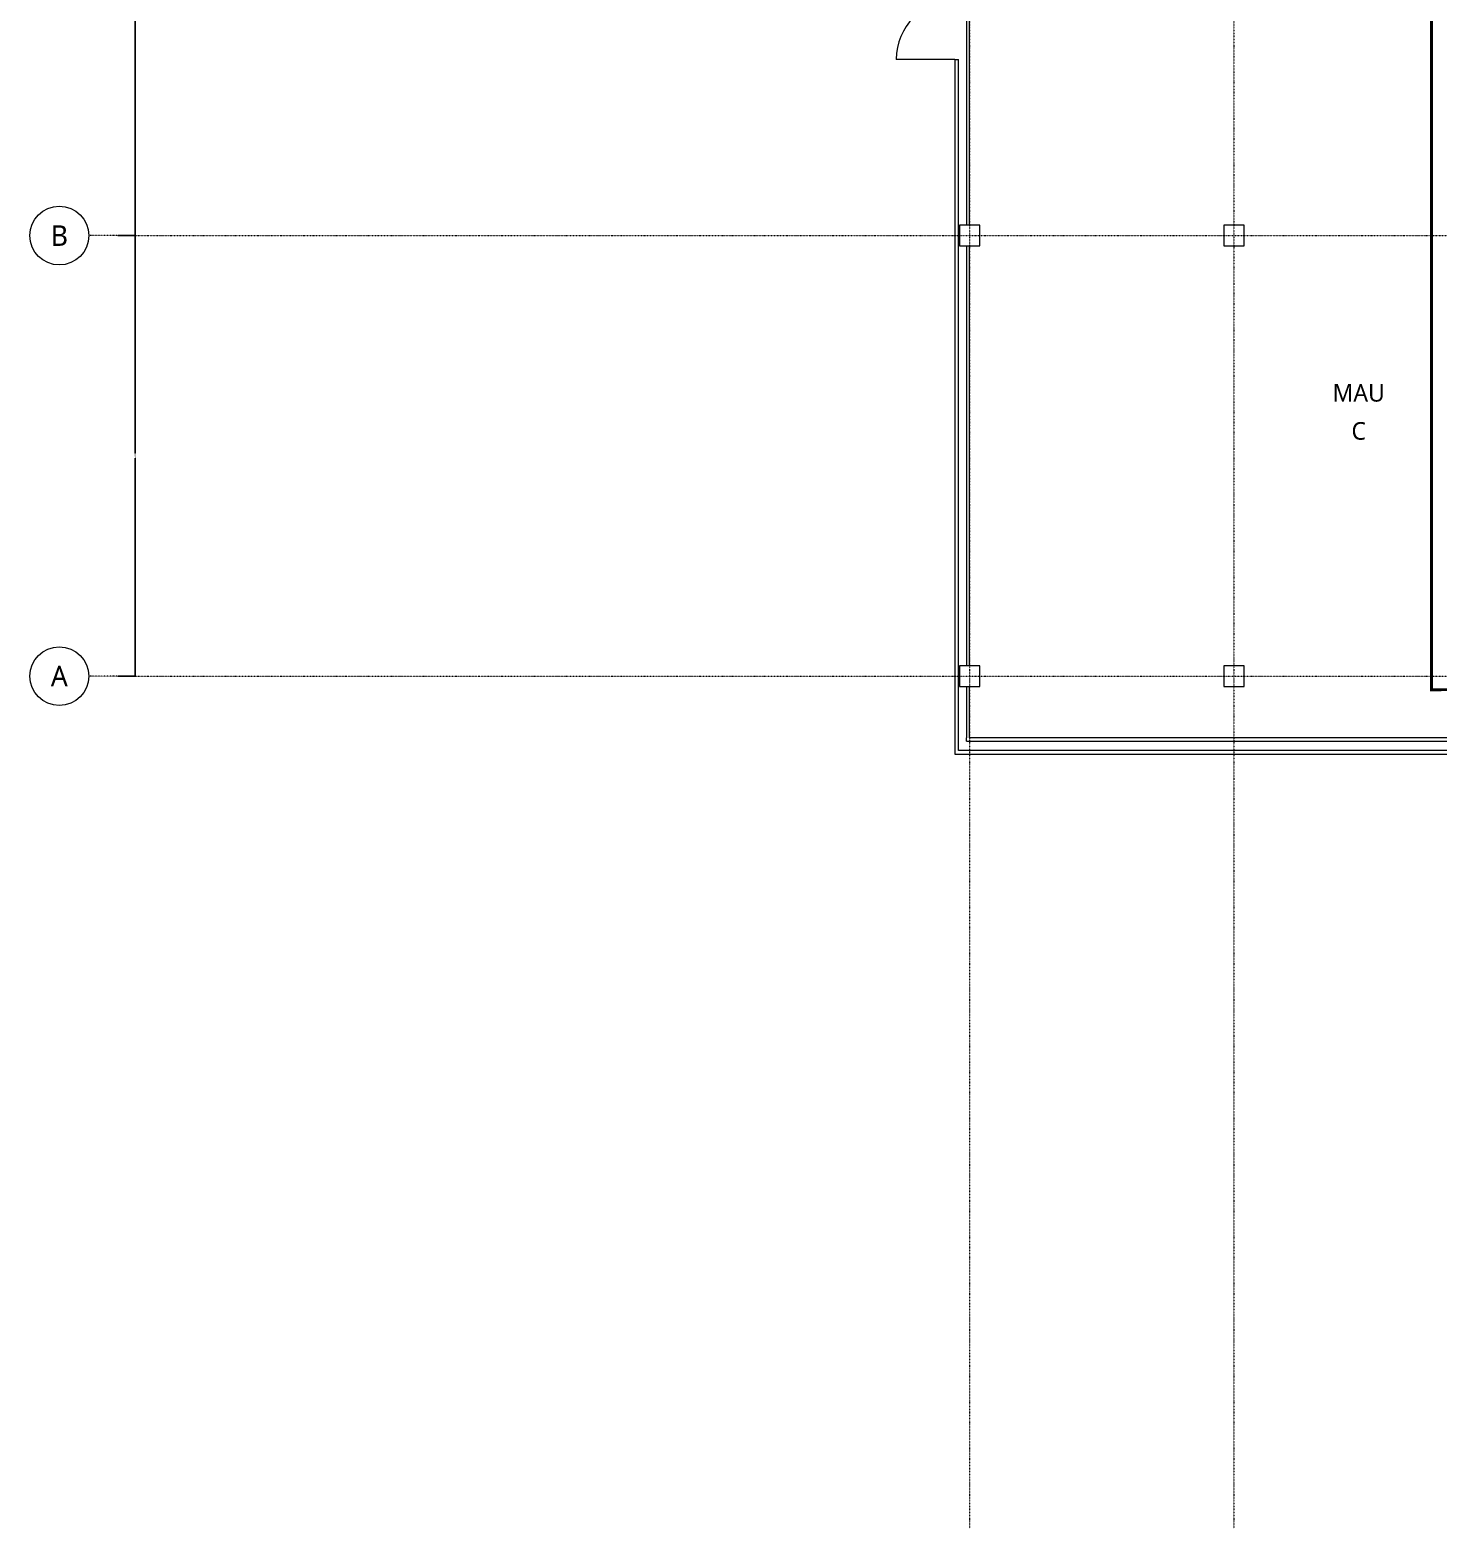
# Model space of a CAD drawing. Extents: x -122301 to 290600, y -29000 to 395522.
# Drawn here: x -32000 to 15950, y -29000 to 22000 of the extents above; entities that cross this region are included whole.
import ezdxf
from ezdxf.enums import TextEntityAlignment as Align

# ---------------------------------------------------------------- set-up
doc = ezdxf.new("R2010")
doc.units = 0
doc.header["$LTSCALE"] = 10
doc.linetypes.add('H12PL2$0$JJP_三點線', pattern=[0.9, 0.3, -0.15, 0, -0.15, 0, -0.15, 0, -0.15])
doc.linetypes.add('XFM7P20PV$0$中心', pattern=[29.999999, 12, -6, 6, -6])
for name, color, linetype in [('H12PL2$0$A-DIM', 252, 'Continuous'), ('H12PL2$0$A-WALL-EX', 252, 'Continuous'), ('H12PL2$0$A-WALL-IN', 252, 'Continuous'), ('H12PL2$0$A-ZONE', 252, 'Continuous'), ('H12PL2$0$Door', 252, 'Continuous'), ('H12PL2$0$S-COL', 252, 'Continuous'), ('H12PL2$0$S-GRID', 252, 'Continuous')]:
    doc.layers.add(name, color=color, linetype=linetype)
doc.styles.add('H12PL2$0$dim-txt', font='isocp.shx', dxfattribs={"width": 0.7, "bigfont": 'chineset.shx'})
doc.styles.add('H12PL2$0$Standard', font='', dxfattribs={"width": 0.8})
doc.styles.get('H12PL2$0$Standard').set_extended_font_data('Microsoft JhengHei')
doc.dimstyles.new('H12PL2$0$ARCH-dim-200MM', dxfattribs={"dimscale": 200, "dimtxt": 0.3, "dimasz": 0.1, "dimexe": 0.1, "dimexo": 0.1, "dimgap": 0.05, "dimtad": 1, "dimdec": 0, "dimlfac": 10, "dimrnd": 0.5, "dimdsep": 46, "dimtxsty": 'H12PL2$0$dim-txt', "dimblk": 'H12PL2$0$_Dot', "dimcen": 2, "dimclrd": 256, "dimclre": 256, "dimclrt": 256, "dimadec": 0, "dimazin": 0, "dimtfac": 1, "dimtix": 1, "dimtmove": 2, "dimatfit": 3, "dimldrblk": 'H12PL2$0$_OBLIQUE', "dimfxl": 1, "dimtvp": 1, "dimtolj": 1, "dimarcsym": 0})

# ---------------------------------------------------------------- blocks, each defined once
blk = doc.blocks.new('*D89')
at = {"layer": 'DEFPOINTS', "color": 0, "linetype": 'Continuous', "transparency": 16777216}
for p in [(-29000, 30000), (-29000, 15000), (-28420, 15000)]:
    blk.add_point(p, dxfattribs=at)
at = {"layer": 'H12PL2$0$A-DIM', "linetype": 'Continuous', "lineweight": -2, "transparency": 16777216}
for p, q in [((-28980, 30000), (-28400, 30000)), ((-28420, 29980), (-28420, 22588)), ((-28420, 15020), (-28420, 22412)), ((-28980, 15000), (-28400, 15000))]:
    blk.add_line(p, q, dxfattribs=at)
at = {"layer": 'H12PL2$0$A-DIM', "linetype": 'Continuous', "lineweight": 0, "transparency": 16777216, "insert": (-28420, 22500), "char_height": 60, "attachment_point": 5, "rotation": 90, "style": 'H12PL2$0$dim-txt'}
blk.add_mtext('\\A1;150000', dxfattribs=at)
blk = doc.blocks.new('H12PL2$0$_Dot')
blk = doc.blocks.new('H12PL2$0$_OBLIQUE')
at = {"color": 0, "linetype": 'ByBlock', "lineweight": -2}
blk.add_line((-0.5, -0.5), (0.5, 0.5), dxfattribs=at)
blk = doc.blocks.new('*D90')
at = {"layer": 'DEFPOINTS', "color": 0, "linetype": 'Continuous', "transparency": 16777216}
for p in [(-29000, 15000), (-29000, 0), (-28420, 0)]:
    blk.add_point(p, dxfattribs=at)
at = {"layer": 'H12PL2$0$A-DIM', "linetype": 'Continuous', "lineweight": -2, "transparency": 16777216}
for p, q in [((-28980, 15000), (-28400, 15000)), ((-28420, 14980), (-28420, 7588)), ((-28420, 20), (-28420, 7412)), ((-28980, 0), (-28400, 0))]:
    blk.add_line(p, q, dxfattribs=at)
at = {"layer": 'H12PL2$0$A-DIM', "linetype": 'Continuous', "lineweight": 0, "transparency": 16777216, "insert": (-28420, 7500), "char_height": 60, "attachment_point": 5, "rotation": 90, "style": 'H12PL2$0$dim-txt'}
blk.add_mtext('\\A1;150000', dxfattribs=at)
blk = doc.blocks.new('XFM7P20PV')
at = {"color": 3, "linetype": 'XFM7P20PV$0$中心', "ltscale": 200, "const_width": 100}
blk.add_lwpolyline([(15724.78004, 88731), (97997.39483, 88896.26703), (97997.39483, -295.23297), (15724.78004, -460.5)], close=True, dxfattribs=at)
blk = doc.blocks.new('H12PL2')
at = {"layer": 'H12PL2$0$A-WALL-EX', "lineweight": 0}
for p, q in [((-500, 21000), (-385, 21000)), ((-385, 21000), (-380, 21000))]:
    blk.add_line(p, q, dxfattribs=at)
at = {"layer": 'H12PL2$0$A-WALL-EX', "lineweight": 0, "flags": 128}
for points in [[(-500, 21000), (-500, -2650)], [(-380, -2530), (-380, 21000)], [(17500, -2530), (-380, -2530)], [(-500, -2650), (-380, -2650)], [(-380, -2650), (17500, -2650)]]:
    blk.add_lwpolyline(points, dxfattribs=at)
at = {"layer": 'H12PL2$0$A-WALL-IN', "lineweight": 0, "flags": 128}
for points in [[(-112.5, 26490), (-112.5, 15350)], [(0, 15350), (0, 26490)], [(-112.5, 14650), (-112.5, 350)], [(0, 350), (0, 14650)], [(-112.5, -350), (-112.5, -2100)], [(0, -2100), (0, -350)], [(-112.5, -2212.5), (-112.5, -2100)], [(-112.5, -2212.5), (17550, -2212.5)], [(17550, -2100), (0, -2100)]]:
    blk.add_lwpolyline(points, dxfattribs=at)
at = {"layer": 'H12PL2$0$Door', "lineweight": 0}
for p, q in [((-500, 21000), (-2500, 21000)), ((-500, 21000), (-385, 21000)), ((-500, 21000), (-385, 21000)), ((-385, 21000), (-380, 21000))]:
    blk.add_line(p, q, dxfattribs=at)
blk.add_arc((-500, 21000), 2000, 90, 180, dxfattribs=at)
at = {"layer": 'H12PL2$0$S-COL', "lineweight": 0, "flags": 128}
for points in [[(-350, 14650), (350, 14650), (350, 15350), (-350, 15350)], [(8650, 14650), (9350, 14650), (9350, 15350), (8650, 15350)], [(-350, -350), (350, -350), (350, 350), (-350, 350)], [(8650, -350), (9350, -350), (9350, 350), (8650, 350)]]:
    blk.add_lwpolyline(points, close=True, dxfattribs=at)
at = {"layer": 'H12PL2$0$S-GRID', "linetype": 'H12PL2$0$JJP_三點線', "lineweight": 0}
for p, q in [((0, 128250), (0, -28000)), ((9000, 128250), (9000, -28000)), ((-29000, 15000), (-30000, 15000)), ((-29000, 15000), (289600, 15000)), ((-29000, 0), (-30000, 0)), ((-29000, 0), (289600, 0)), ((0, -28000), (0, -29000)), ((9000, -28000), (9000, -29000))]:
    blk.add_line(p, q, dxfattribs=at)
at = {"layer": 'H12PL2$0$S-GRID', "lineweight": 0}
for centre in [(-31000, 15000), (-31000, 0)]:
    blk.add_circle(centre, 1000, dxfattribs=at)
at = {"layer": 'H12PL2$0$S-GRID', "linetype": 'H12PL2$0$JJP_三點線', "lineweight": 0}
for p in [(-29000, 15000), (-29000, 15000), (-29000, 0), (-29000, 0)]:
    blk.add_point(p, dxfattribs=at)
at = {"layer": 'H12PL2$0$A-ZONE', "style": 'H12PL2$0$Standard'}
for s, p in [('MAU', (13248.15, 9947.6)), ('C', (13248.15, 8650.3))]:
    blk.add_text(s, height=600, dxfattribs=at).set_placement(p, align=Align.TOP_CENTER)
at = {"layer": 'H12PL2$0$S-GRID', "style": 'H12PL2$0$Standard'}
for s, p in [('B', (-31000, 15350)), ('A', (-31000, 350))]:
    blk.add_text(s, height=700, dxfattribs=at).set_placement(p, align=Align.TOP_CENTER)
at = {"layer": 'H12PL2$0$A-DIM', "linetype": 'Continuous', "lineweight": 0}
for base, p1, p2, picture, middle in [((-28420, 15000), (-29000, 30000), (-29000, 15000), '*D89', (-28420, 22500)), ((-28420, 0), (-29000, 15000), (-29000, 0), '*D90', (-28420, 7500))]:
    dim = blk.add_linear_dim(base=base, p1=p1, p2=p2, angle=270, dimstyle='H12PL2$0$ARCH-dim-200MM', dxfattribs=at)
    dim.commit()
    dim.dimension.update_dxf_attribs({"geometry": picture, "text_midpoint": middle, "dimtype": 128, "text_rotation": 90})

msp = doc.modelspace()

# ---------------------------------------------------------------- block references
for name in ['XFM7P20PV', 'H12PL2']:
    msp.add_blockref(name, (0, 0))

doc.saveas('drawing.dxf')
